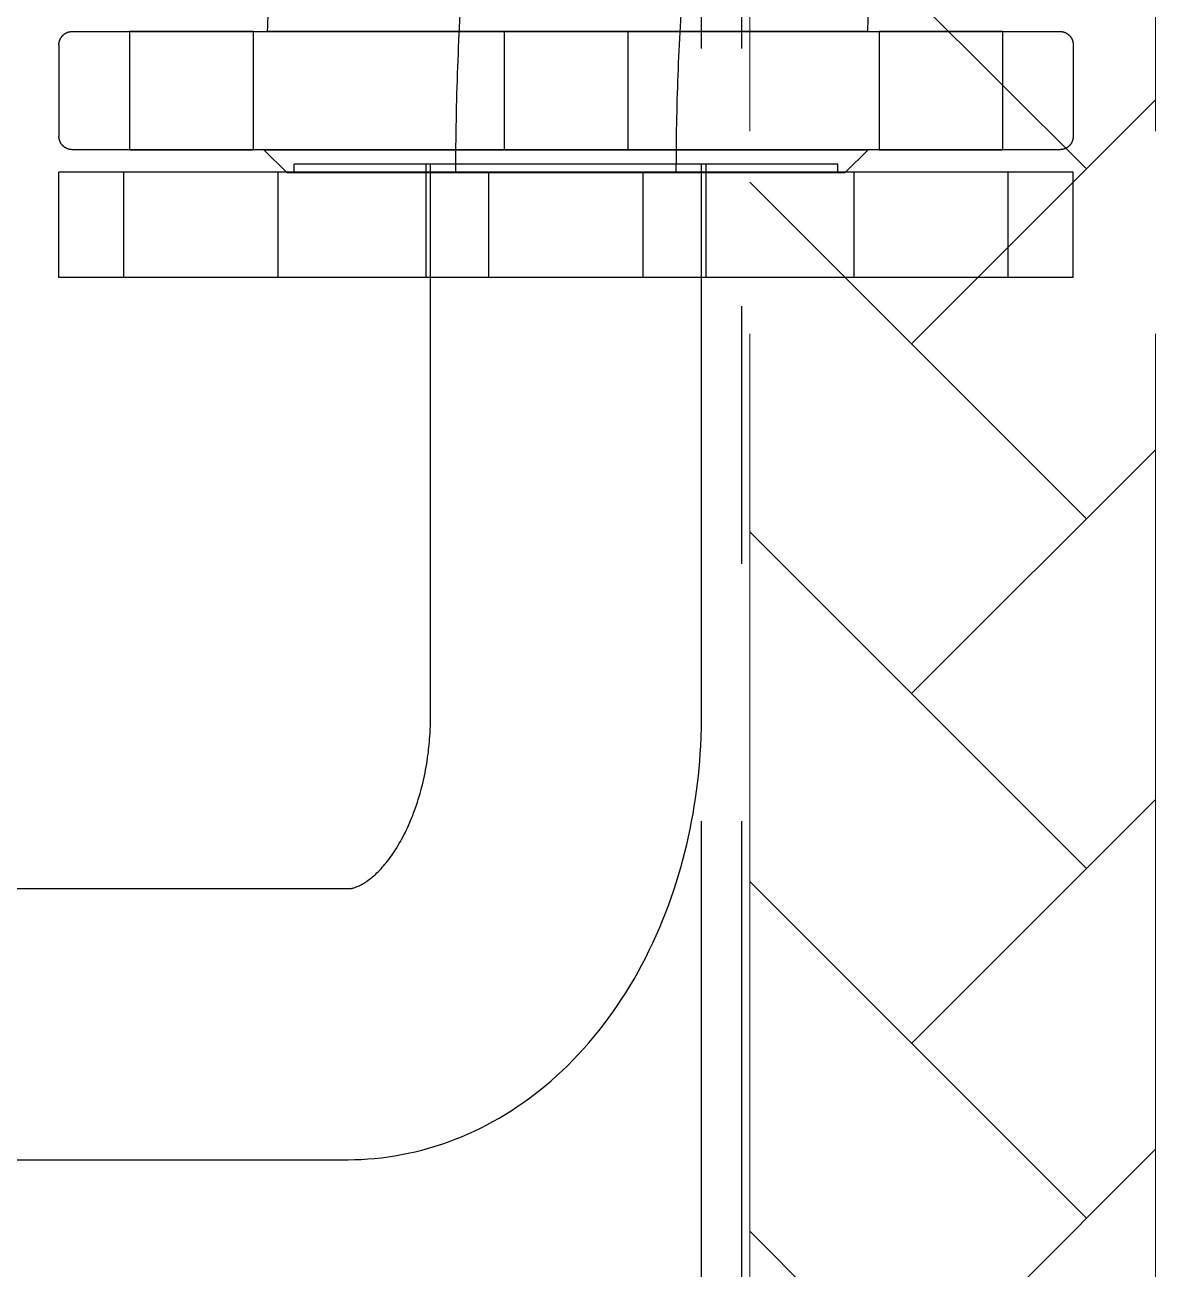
# Model space of a CAD drawing. Header units: millimetres. Extents: x -46397 to 283259, y -8690 to 23983.
# Drawn here: x 273401.4 to 273540.8, y 6058.8 to 6212.2 of the extents above; entities that cross this region are included whole.
import ezdxf

# ---------------------------------------------------------------- set-up
doc = ezdxf.new("R2010")
doc.units = ezdxf.units.MM
doc.linetypes.add('CENTER', pattern=[2, 1.25, -0.25, 0.25, -0.25])
doc.linetypes.add('PHANTOM', pattern=[63.5, 31.75, -6.35, 6.35, -6.35, 6.35, -6.35])
doc.layers.add('DUONGTAM', color=1, linetype='CENTER', lineweight=0)

# ---------------------------------------------------------------- blocks, each defined once
blk = doc.blocks.new('BO-3')
at = {"color": 251, "linetype": 'PHANTOM', "ltscale": 5, "extrusion": (0, 1, 0)}
for p, q in [((600, 4477.61), (600, 2977.61)), ((605, 4477.61), (605, 2977.61)), ((529.56, 3939.95), (529.56, 3925.38)), ((544.78, 3939.95), (544.78, 3925.38)), ((575.75, 3939.95), (575.75, 3925.38)), ((590.97, 3939.95), (590.97, 3925.38)), ((621.95, 3939.95), (621.95, 3925.38)), ((637.17, 3939.95), (637.17, 3925.38)), ((520.86, 3938.32), (520.86, 3927.01)), ((645.86, 3938.32), (645.86, 3927.01)), ((548.96, 3922.56), (546.13, 3925.38)), ((575.75, 3925.38), (575.75, 3925.38)), ((590.97, 3925.38), (590.97, 3925.38)), ((617.82, 3922.61), (620.59, 3925.38)), ((645.86, 3922.61), (520.86, 3922.61)), ((520.86, 3909.61), (520.86, 3922.61)), ((528.86, 3909.61), (528.86, 3922.61)), ((547.86, 3909.61), (547.86, 3922.61)), ((616.86, 3923.61), (549.86, 3923.61)), ((549.86, 3922.61), (549.86, 3923.61)), ((566.11, 3909.61), (566.11, 3923.61)), ((566.66, 3855.61), (566.66, 3923.61)), ((573.86, 3909.61), (573.86, 3922.61)), ((592.86, 3909.61), (592.86, 3922.61)), ((600.06, 3855.61), (600.06, 3923.61)), ((600.61, 3909.61), (600.61, 3923.61)), ((616.86, 3922.61), (616.86, 3923.61)), ((617.77, 3922.56), (617.82, 3922.61)), ((618.86, 3909.61), (618.86, 3922.61)), ((637.86, 3909.61), (637.86, 3922.61)), ((645.86, 3909.61), (645.86, 3922.61)), ((645.86, 3909.61), (520.86, 3909.61)), ((427.8, 3834.31), (556.49, 3834.31)), ((427.8, 3800.91), (556.49, 3800.91))]:
    blk.add_line(p, q, dxfattribs=at)
at = {"color": 251, "linetype": 'PHANTOM', "ltscale": 5, "extrusion": (0, 0, -1)}
for centre, major_axis, start_param, end_param in [((537.17, 3939.95), (7.61, 0), -2.356194, 3.926991), ((583.36, 3939.95), (7.61, 0), -2.356194, 3.926991), ((583.36, 3939.95), (7.61, 0), -2.356194, 3.926991), ((629.56, 3939.95), (7.61, 0), -2.356194, 3.926991), ((537.17, 3925.38), (7.61, 0), 0.785398, 7.068583), ((583.36, 3925.38), (-37.23, 0), -0.000005, 0.785398), ((583.36, 3925.38), (37.23, 0), 0.000005, 3.141588), ((583.36, 3925.38), (37.23, 0), -2.356194, 0.000005), ((583.36, 3925.38), (7.61, 0), 0.785398, 7.068583), ((583.36, 3925.38), (7.61, 0), 0.785398, 7.068583), ((629.56, 3925.38), (7.61, 0), 0.785398, 7.068583), ((583.36, 3922.56), (34.4, 0), -2.356194, 3.926991), ((583.36, 3922.56), (13.59, 0), -2.356194, 3.926991)]:
    blk.add_ellipse(centre, major_axis=major_axis, ratio=0.000005, start_param=start_param, end_param=end_param, dxfattribs=at)
at = {"color": 251, "linetype": 'PHANTOM', "ltscale": 5}
for points, knots in [([(546.58, 3939.95), (546.68, 3943.1), (546.82, 3946.25), (547.19, 3952.54), (547.42, 3955.68), (547.97, 3961.95), (548.28, 3965.08), (549, 3971.32), (549.4, 3974.43), (550.29, 3980.63), (550.78, 3983.72), (551.31, 3986.8)], [1.6154377, 1.6154377, 1.6154377, 1.6154377, 1.6542928, 1.6542928, 1.6931489, 1.6931489, 1.7320049, 1.7320049, 1.770861, 1.770861, 1.809717, 1.809717, 1.809717, 1.809717]), ([(569.78, 3922.56), (569.78, 3926.9), (569.86, 3931.24), (570.18, 3939.91), (570.42, 3944.24), (571.06, 3952.88), (571.46, 3957.19), (572.42, 3965.77), (572.98, 3970.04), (574.26, 3978.55), (574.98, 3982.78), (575.77, 3986.98)], [1.5707898, 1.5707898, 1.5707898, 1.5707898, 1.6231497, 1.6231497, 1.6755095, 1.6755095, 1.7278694, 1.7278694, 1.7802293, 1.7802293, 1.8325892, 1.8325892, 1.8325892, 1.8325892]), ([(596.95, 3922.56), (596.95, 3926.56), (597.02, 3930.57), (597.32, 3938.57), (597.54, 3942.56), (598.13, 3950.53), (598.5, 3954.5), (599.39, 3962.41), (599.91, 3966.34), (601.08, 3974.17), (601.74, 3978.06), (602.47, 3981.92)], [1.5707898, 1.5707898, 1.5707898, 1.5707898, 1.6231497, 1.6231497, 1.6755095, 1.6755095, 1.7278694, 1.7278694, 1.7802293, 1.7802293, 1.8325892, 1.8325892, 1.8325892, 1.8325892]), ([(620.54, 3939.95), (620.66, 3942.86), (620.82, 3945.77), (621.24, 3951.57), (621.5, 3954.46), (622.11, 3960.22), (622.46, 3963.09), (622.91, 3966.34), (622.97, 3966.73), (623.02, 3967.12)], [1.6276595, 1.6276595, 1.6276595, 1.6276595, 1.673441, 1.673441, 1.7192237, 1.7192237, 1.7650064, 1.7650064, 1.7713162, 1.7713162, 1.7713162, 1.7713162]), ([(520.86, 3938.32), (520.86, 3938.49), (520.89, 3938.67), (521, 3939), (521.09, 3939.16), (521.3, 3939.44), (521.42, 3939.56), (521.71, 3939.76), (521.87, 3939.83), (522.12, 3939.91), (522.2, 3939.92), (522.33, 3939.94), (522.37, 3939.94), (522.43, 3939.95), (522.44, 3939.95), (522.46, 3939.95), (522.46, 3939.95), (522.47, 3939.95), (522.47, 3939.95), (522.48, 3939.95), (522.48, 3939.95), (522.48, 3939.95), (522.48, 3939.95), (522.49, 3939.95), (522.49, 3939.95), (522.49, 3939.95), (522.49, 3939.95), (522.49, 3939.95), (522.49, 3939.95), (522.5, 3939.95), (522.5, 3939.95), (522.53, 3939.95), (522.57, 3939.95), (522.77, 3939.95), (523.06, 3939.95), (523.9, 3939.95), (524.45, 3939.95), (525.8, 3939.95), (526.6, 3939.95), (528.46, 3939.95), (529.51, 3939.95), (531.84, 3939.95), (533.12, 3939.95), (535.9, 3939.95), (537.39, 3939.95), (540.58, 3939.95), (542.27, 3939.95), (545.82, 3939.95), (547.69, 3939.95), (551.56, 3939.95), (553.57, 3939.95), (557.72, 3939.95), (559.85, 3939.95), (564.21, 3939.95), (566.44, 3939.95), (570.96, 3939.95), (573.25, 3939.95), (577.86, 3939.95), (580.19, 3939.95), (584.84, 3939.95), (587.18, 3939.95), (591.81, 3939.95), (594.11, 3939.95), (598.66, 3939.95), (600.9, 3939.95), (605.3, 3939.95), (607.47, 3939.95), (611.66, 3939.95), (613.71, 3939.95), (617.65, 3939.95), (619.56, 3939.95), (623.19, 3939.95), (624.93, 3939.95), (628.21, 3939.95), (629.75, 3939.95), (632.63, 3939.95), (633.97, 3939.95), (636.41, 3939.95), (637.51, 3939.95), (639.49, 3939.95), (640.35, 3939.95), (641.83, 3939.95), (642.44, 3939.95), (643.4, 3939.95), (643.75, 3939.95), (644.06, 3939.95), (644.13, 3939.95), (644.19, 3939.95), (644.21, 3939.95), (644.22, 3939.95), (644.23, 3939.95), (644.23, 3939.95), (644.23, 3939.95), (644.24, 3939.95), (644.24, 3939.95), (644.25, 3939.95), (644.25, 3939.95), (644.25, 3939.95), (644.25, 3939.95), (644.25, 3939.95), (644.25, 3939.95), (644.26, 3939.95), (644.26, 3939.95), (644.28, 3939.95), (644.28, 3939.95), (644.3, 3939.95), (644.32, 3939.95), (644.36, 3939.94), (644.4, 3939.94), (644.53, 3939.92), (644.63, 3939.9), (644.9, 3939.82), (645.06, 3939.74), (645.34, 3939.53), (645.46, 3939.4), (645.66, 3939.12), (645.74, 3938.96), (645.84, 3938.64), (645.86, 3938.48), (645.86, 3938.32)], [0, 0, 0, 0, 0.528736, 0.528736, 1.047921, 1.047921, 1.567449, 1.567449, 2.086964, 2.086964, 2.344199, 2.344199, 2.473782, 2.473782, 2.514623, 2.514623, 2.527888, 2.527888, 2.534445, 2.534445, 2.547747, 2.547747, 2.574177, 2.574177, 2.606475, 2.606475, 2.703306, 2.703306, 2.993693, 2.993693, 3.864856, 3.864856, 6.478895, 6.478895, 13.48298, 13.48298, 20.462889, 20.462889, 27.442146, 27.442146, 34.421351, 34.421351, 41.400544, 41.400544, 48.379732, 48.379732, 55.358919, 55.358919, 62.338104, 62.338104, 69.317289, 69.317289, 76.296474, 76.296474, 83.275658, 83.275658, 90.254842, 90.254842, 97.234026, 97.234026, 104.21321, 104.21321, 111.192394, 111.192394, 118.171578, 118.171578, 125.150762, 125.150762, 132.129946, 132.129946, 139.109131, 139.109131, 146.088316, 146.088316, 153.067501, 153.067501, 160.046687, 160.046687, 167.025875, 167.025875, 174.005066, 174.005066, 180.984267, 180.984267, 187.963501, 187.963501, 190.875835, 190.875835, 192.295898, 192.295898, 192.987402, 192.987402, 193.506022, 193.506022, 193.603436, 193.603436, 193.613191, 193.613191, 193.619737, 193.619737, 193.626295, 193.626295, 193.639578, 193.639578, 193.665966, 193.665966, 193.700248, 193.700248, 193.803071, 193.803071, 194.112683, 194.112683, 194.636116, 194.636116, 195.155483, 195.155483, 195.675004, 195.675004, 196.157959, 196.157959, 196.157959, 196.157959]), ([(546.59, 3939.95), (546.53, 3939.95), (546.71, 3939.95), (547.33, 3939.95), (547.6, 3939.95), (548.25, 3939.95), (548.63, 3939.95), (549.95, 3939.95), (551.03, 3939.95), (552.65, 3939.95), (552.99, 3939.95), (553.69, 3939.95), (554.06, 3939.95), (555.18, 3939.95), (555.98, 3939.95), (558.48, 3939.95), (560.3, 3939.95), (562.79, 3939.95), (563.3, 3939.95), (564.33, 3939.95), (564.85, 3939.95), (566.43, 3939.95), (568.59, 3939.95), (570.84, 3939.95), (572.56, 3939.95), (573.15, 3939.95), (574.32, 3939.95), (574.91, 3939.95), (577.88, 3939.95), (580.28, 3939.95), (583.89, 3939.95), (585.1, 3939.95), (586.93, 3939.95), (587.53, 3939.95), (588.74, 3939.95), (589.34, 3939.95), (592.31, 3939.95), (594.63, 3939.95), (597.46, 3939.95), (598.02, 3939.95), (599.13, 3939.95), (599.68, 3939.95), (601.31, 3939.95), (602.36, 3939.95), (605.41, 3939.95), (607.31, 3939.95), (609.96, 3939.95), (610.8, 3939.95), (612.37, 3939.95), (613.11, 3939.95), (614.49, 3939.95), (615.14, 3939.95), (616.33, 3939.95), (616.89, 3939.95), (618.36, 3939.95), (619.11, 3939.95), (619.77, 3939.95), (619.89, 3939.95), (620.1, 3939.95), (620.19, 3939.95), (620.41, 3939.95), (620.5, 3939.95), (620.59, 3939.95), (620.41, 3939.95), (619.89, 3939.95), (619.77, 3939.95), (619.5, 3939.95), (619.36, 3939.95), (618.87, 3939.95), (618.49, 3939.95), (617.63, 3939.95), (617.14, 3939.95), (616.32, 3939.95), (616.04, 3939.95), (615.44, 3939.95), (615.12, 3939.95), (613.49, 3939.95), (612, 3939.95), (609.51, 3939.95), (608.63, 3939.95), (607.25, 3939.95), (606.78, 3939.95), (605.81, 3939.95), (605.33, 3939.95), (602.85, 3939.95), (600.75, 3939.95), (597.99, 3939.95), (597.42, 3939.95), (596.29, 3939.95), (595.71, 3939.95), (593.98, 3939.95), (592.81, 3939.95), (589.28, 3939.95), (586.89, 3939.95), (583.84, 3939.95), (583.23, 3939.95), (582.02, 3939.95), (581.41, 3939.95), (579.6, 3939.95), (578.41, 3939.95), (576.04, 3939.95), (574.86, 3939.95), (572.52, 3939.95), (571.36, 3939.95), (567.97, 3939.95), (565.82, 3939.95), (562.76, 3939.95), (561.76, 3939.95), (559.84, 3939.95), (558.92, 3939.95), (556.3, 3939.95), (554.73, 3939.95), (552.63, 3939.95), (551.98, 3939.95), (550.78, 3939.95), (550.24, 3939.95), (549.26, 3939.95), (548.83, 3939.95), (548.26, 3939.95), (548.08, 3939.95), (547.76, 3939.95), (547.61, 3939.95), (546.94, 3939.95), (546.65, 3939.95), (546.59, 3939.95)], [0, 0, 0, 0, 0.0066473, 0.0066473, 0.0099709, 0.0099709, 0.0132946, 0.0132946, 0.0199419, 0.0199419, 0.0216037, 0.0216037, 0.0232655, 0.0232655, 0.0265892, 0.0265892, 0.0332365, 0.0332365, 0.0348983, 0.0348983, 0.0365601, 0.0365601, 0.0398837, 0.0432074, 0.0432074, 0.0448692, 0.0448692, 0.046531, 0.046531, 0.0531783, 0.0531783, 0.056502, 0.056502, 0.0581638, 0.0581638, 0.0598256, 0.0598256, 0.0664729, 0.0664729, 0.0681347, 0.0681347, 0.0697965, 0.0697965, 0.0731202, 0.0731202, 0.0797675, 0.0797675, 0.0830911, 0.0830911, 0.0864148, 0.0864148, 0.0897384, 0.0897384, 0.0930621, 0.0930621, 0.0997094, 0.0997094, 0.1013712, 0.1013712, 0.103033, 0.103033, 0.1063566, 0.1063566, 0.1130039, 0.1130039, 0.1146658, 0.1146658, 0.1163276, 0.1163276, 0.1196512, 0.1196512, 0.1229749, 0.1229749, 0.1246367, 0.1246367, 0.1262985, 0.1262985, 0.1329458, 0.1329458, 0.1362695, 0.1362695, 0.1379313, 0.1379313, 0.1395931, 0.1395931, 0.1462404, 0.1462404, 0.1479022, 0.1479022, 0.149564, 0.149564, 0.1528877, 0.1528877, 0.159535, 0.159535, 0.1611968, 0.1611968, 0.1628586, 0.1628586, 0.1661823, 0.1661823, 0.1695059, 0.1695059, 0.1728295, 0.1728295, 0.1794768, 0.1794768, 0.1828005, 0.1828005, 0.1861241, 0.1861241, 0.1927714, 0.1927714, 0.1960951, 0.1960951, 0.1994187, 0.1994187, 0.2027424, 0.2027424, 0.2044042, 0.2044042, 0.206066, 0.206066, 0.2127133, 0.2127133, 0.2127133, 0.2127133]), ([(546.14, 3925.38), (545.87, 3925.38), (545.61, 3925.38), (543.54, 3925.38), (541.8, 3925.38), (538.52, 3925.38), (536.97, 3925.38), (534.1, 3925.38), (532.76, 3925.38), (530.32, 3925.38), (529.21, 3925.38), (527.24, 3925.38), (526.37, 3925.38), (524.9, 3925.38), (524.29, 3925.38), (523.33, 3925.38), (522.97, 3925.38), (522.67, 3925.38), (522.6, 3925.38), (522.53, 3925.38), (522.52, 3925.38), (522.5, 3925.38), (522.5, 3925.38), (522.49, 3925.38), (522.49, 3925.38), (522.49, 3925.38), (522.49, 3925.38), (522.48, 3925.38), (522.48, 3925.38), (522.48, 3925.38), (522.48, 3925.38), (522.47, 3925.38), (522.47, 3925.38), (522.47, 3925.38), (522.46, 3925.38), (522.45, 3925.38), (522.44, 3925.38), (522.42, 3925.38), (522.41, 3925.39), (522.36, 3925.39), (522.33, 3925.39), (522.19, 3925.41), (522.09, 3925.43), (521.83, 3925.51), (521.67, 3925.6), (521.39, 3925.8), (521.26, 3925.93), (521.06, 3926.21), (520.99, 3926.37), (520.89, 3926.69), (520.86, 3926.85), (520.86, 3927.01)], [138.113507, 138.113507, 138.113507, 138.113507, 139.109131, 139.109131, 146.088316, 146.088316, 153.067501, 153.067501, 160.046687, 160.046687, 167.025875, 167.025875, 174.005066, 174.005066, 180.984267, 180.984267, 187.963501, 187.963501, 190.875835, 190.875835, 192.295898, 192.295898, 192.987402, 192.987402, 193.506022, 193.506022, 193.603436, 193.603436, 193.613191, 193.613191, 193.619737, 193.619737, 193.626295, 193.626295, 193.639578, 193.639578, 193.665966, 193.665966, 193.700248, 193.700248, 193.803071, 193.803071, 194.112683, 194.112683, 194.636116, 194.636116, 195.155483, 195.155483, 195.675004, 195.675004, 196.157959, 196.157959, 196.157959, 196.157959]), ([(645.86, 3927.01), (645.86, 3926.84), (645.83, 3926.66), (645.72, 3926.33), (645.64, 3926.17), (645.43, 3925.89), (645.3, 3925.77), (645.02, 3925.57), (644.86, 3925.5), (644.61, 3925.43), (644.52, 3925.41), (644.4, 3925.39), (644.35, 3925.39), (644.3, 3925.38), (644.28, 3925.38), (644.27, 3925.38), (644.26, 3925.38), (644.26, 3925.38), (644.25, 3925.38), (644.25, 3925.38), (644.25, 3925.38), (644.24, 3925.38), (644.24, 3925.38), (644.24, 3925.38), (644.24, 3925.38), (644.24, 3925.38), (644.24, 3925.38), (644.23, 3925.38), (644.23, 3925.38), (644.23, 3925.38), (644.22, 3925.38), (644.2, 3925.38), (644.16, 3925.38), (643.95, 3925.38), (643.67, 3925.38), (642.83, 3925.38), (642.28, 3925.38), (640.93, 3925.38), (640.12, 3925.38), (638.27, 3925.38), (637.22, 3925.38), (634.89, 3925.38), (633.6, 3925.38), (630.83, 3925.38), (629.33, 3925.38), (626.15, 3925.38), (624.45, 3925.38), (622, 3925.38), (621.3, 3925.38), (620.59, 3925.38)], [0, 0, 0, 0, 0.528736, 0.528736, 1.047921, 1.047921, 1.567449, 1.567449, 2.086964, 2.086964, 2.344199, 2.344199, 2.473782, 2.473782, 2.514623, 2.514623, 2.527888, 2.527888, 2.534445, 2.534445, 2.547747, 2.547747, 2.574177, 2.574177, 2.606475, 2.606475, 2.703306, 2.703306, 2.993693, 2.993693, 3.864856, 3.864856, 6.478895, 6.478895, 13.48298, 13.48298, 20.462889, 20.462889, 27.442146, 27.442146, 34.421351, 34.421351, 41.400544, 41.400544, 48.379732, 48.379732, 55.358919, 55.358919, 58.043195, 58.043195, 58.043195, 58.043195]), ([(620.59, 3925.38), (619.46, 3925.38), (618.29, 3925.38), (615.16, 3925.38), (613.15, 3925.38), (609.01, 3925.38), (606.87, 3925.38), (602.52, 3925.38), (600.29, 3925.38), (595.77, 3925.38), (593.48, 3925.38), (588.86, 3925.38), (586.53, 3925.38), (581.88, 3925.38), (579.55, 3925.38), (574.92, 3925.38), (572.62, 3925.38), (568.07, 3925.38), (565.82, 3925.38), (561.42, 3925.38), (559.26, 3925.38), (555.06, 3925.38), (553.02, 3925.38), (549.35, 3925.38), (547.71, 3925.38), (546.14, 3925.38)], [58.043195, 58.043195, 58.043195, 58.043195, 62.338104, 62.338104, 69.317289, 69.317289, 76.296474, 76.296474, 83.275658, 83.275658, 90.254842, 90.254842, 97.234026, 97.234026, 104.21321, 104.21321, 111.192394, 111.192394, 118.171578, 118.171578, 125.150762, 125.150762, 132.129946, 132.129946, 138.113507, 138.113507, 138.113507, 138.113507]), ([(556.49, 3800.91), (560.81, 3800.91), (565.36, 3801.73), (573.92, 3805.07), (577.93, 3807.53), (585.3, 3813.91), (588.58, 3817.92), (594, 3826.9), (596.08, 3831.9), (598.93, 3841.96), (599.7, 3847.03), (600.03, 3853.13), (600.06, 3854.38), (600.06, 3855.61)], [1, 1, 1, 1, 1.284704, 1.284704, 1.56092, 1.56092, 1.859879, 1.859879, 2.174038, 2.174038, 2.488198, 2.488198, 2.570796, 2.570796, 2.570796, 2.570796]), ([(556.49, 3834.31), (556.8, 3834.31), (557.13, 3834.35), (558.33, 3834.87), (559.21, 3835.39), (561.06, 3837.27), (561.96, 3838.42), (563.6, 3841.22), (564.33, 3842.85), (565.55, 3846.45), (566.01, 3848.44), (566.55, 3852.19), (566.66, 3853.94), (566.66, 3855.61)], [1, 1, 1, 1, 1.314159, 1.314159, 1.628319, 1.628319, 1.876789, 1.876789, 2.112114, 2.112114, 2.357166, 2.357166, 2.570796, 2.570796, 2.570796, 2.570796])]:
    blk.add_open_spline(points, degree=3, knots=knots, dxfattribs=at)
blk.add_open_spline([(620.54, 3939.95), (620.54, 3939.95), (620.54, 3939.95), (620.54, 3939.95)], degree=3, dxfattribs=at)

msp = doc.modelspace()

# ---------------------------------------------------------------- hatches: boundary and pattern name
h = msp.add_hatch()
h.set_pattern_fill('AR-HBONE', color=1, scale=0.3)
h.set_pattern_definition([(45, (5396.137, -4000), (0, 43.1052294), [91.44, -30.48]), (135, (5417.69, -3978.447), (4e-15, 43.1052294), [91.44, -30.48])])
edge = h.paths.add_edge_path()
edge.add_line((273540.75, 5199.26), (273540.75, 6798.91))
edge.add_arc((273280.89, 6800.56), 259.87, 359.636, 423.117)
edge.add_arc((272884.75, 6019.1), 1136, 63.11833, 116.88162)
edge.add_arc((272488.61, 6800.56), 259.87, 116.8829, 180.3639)
edge.add_line((272228.75, 6798.91), (272228.75, 5199.26))
edge.add_arc((272488.61, 5197.61), 259.87, 179.636, 243.1169)
edge.add_arc((272884.75, 5979.07), 1136, 243.11832, 296.88161)
edge.add_arc((273280.89, 5197.61), 259.87, 296.8829, 360.3639)
edge = h.paths.add_edge_path(flags=16)
edge.add_line((272278.75, 5199.09), (272278.75, 6799.08))
edge.add_arc((272488.61, 6800.56), 209.87, 116.8831, 180.4051, ccw=False)
edge.add_arc((272884.75, 6019.1), 1086, 63.11836, 116.88165, ccw=False)
edge.add_arc((273280.89, 6800.56), 209.87, -0.4051, 63.117, ccw=False)
edge.add_line((273490.75, 6799.08), (273490.75, 5199.09))
edge.add_arc((273280.89, 5197.61), 209.87, -63.117, 0.4051, ccw=False)
edge.add_arc((272884.75, 5979.07), 1086, 243.11835, 296.88164, ccw=False)
edge.add_arc((272488.61, 5197.61), 209.87, 179.5949, 243.1169, ccw=False)

# ---------------------------------------------------------------- linework, layer by layer
at = {"layer": 'DUONGTAM', "color": 5, "lineweight": 0, "ltscale": 100, "elevation": -1.5}
msp.add_lwpolyline([(272228.75, 6749.09), (272228.75, 5249.09), (272228.75, 5199.26, 0.284296), (272371.11, 4965.83, 0.238987), (273398.39, 4965.83, 0.284296), (273540.75, 5199.26), (273540.75, 5249.09), (273540.75, 6749.09), (273540.75, 6798.91, 0.284296), (273398.39, 7032.35, 0.238987), (272371.11, 7032.35, 0.284296), (272228.75, 6798.91)], format="xyb", close=True, dxfattribs=at)
msp.add_lwpolyline([(272278.75, 6749.09), (272278.75, 5249.09), (272278.75, 5199.09, 0.28449), (272393.72, 5010.42, 0.238987), (273375.79, 5010.42, 0.28449), (273490.75, 5199.09), (273490.75, 5249.09), (273490.75, 6749.09), (273490.75, 6799.08, 0.28449), (273375.79, 6987.75, 0.238987), (272393.72, 6987.75, 0.28449), (272278.75, 6799.08), (272278.75, 6749.09)], format="xyb", dxfattribs=at)

# ---------------------------------------------------------------- block references
msp.add_blockref('BO-3', (272884.75, 2271.41, -1.5))

doc.saveas('drawing.dxf')
